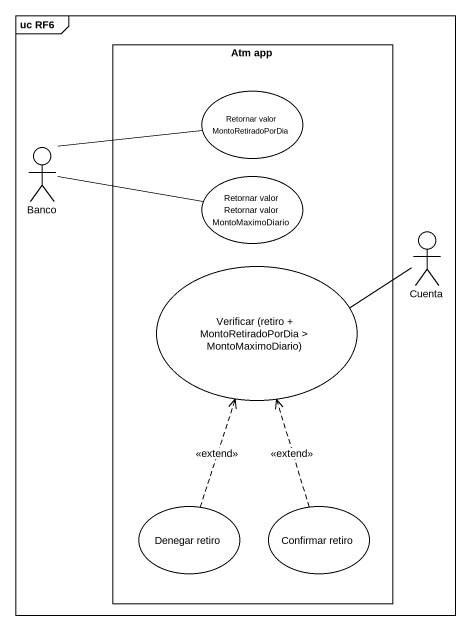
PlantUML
@startuml
mainframe uc RF6
rectangle "Atm app" as Atm_app {
  usecase "Retornar valor MontoRetiradoPorDia" as Retornar_valor
  usecase "Retornar valor Retornar valor MontoMaximoDiario" as Retornar_valor_Retornar
  usecase "Verificar (retiro + MontoRetiradoPorDia > MontoMaximoDiario)" as Verificar_retiro
  usecase "Denegar retiro" as Denegar_retiro
  usecase "Confirmar retiro" as Confirmar_retiro
}
actor Banco
actor Cuenta
Banco -right- Retornar_valor
Banco -right- Retornar_valor_Retornar
Cuenta -left- Verificar_retiro
Denegar_retiro .up.> Verificar_retiro : <<extend>>
Confirmar_retiro .up.> Verificar_retiro : <<extend>>
@enduml
